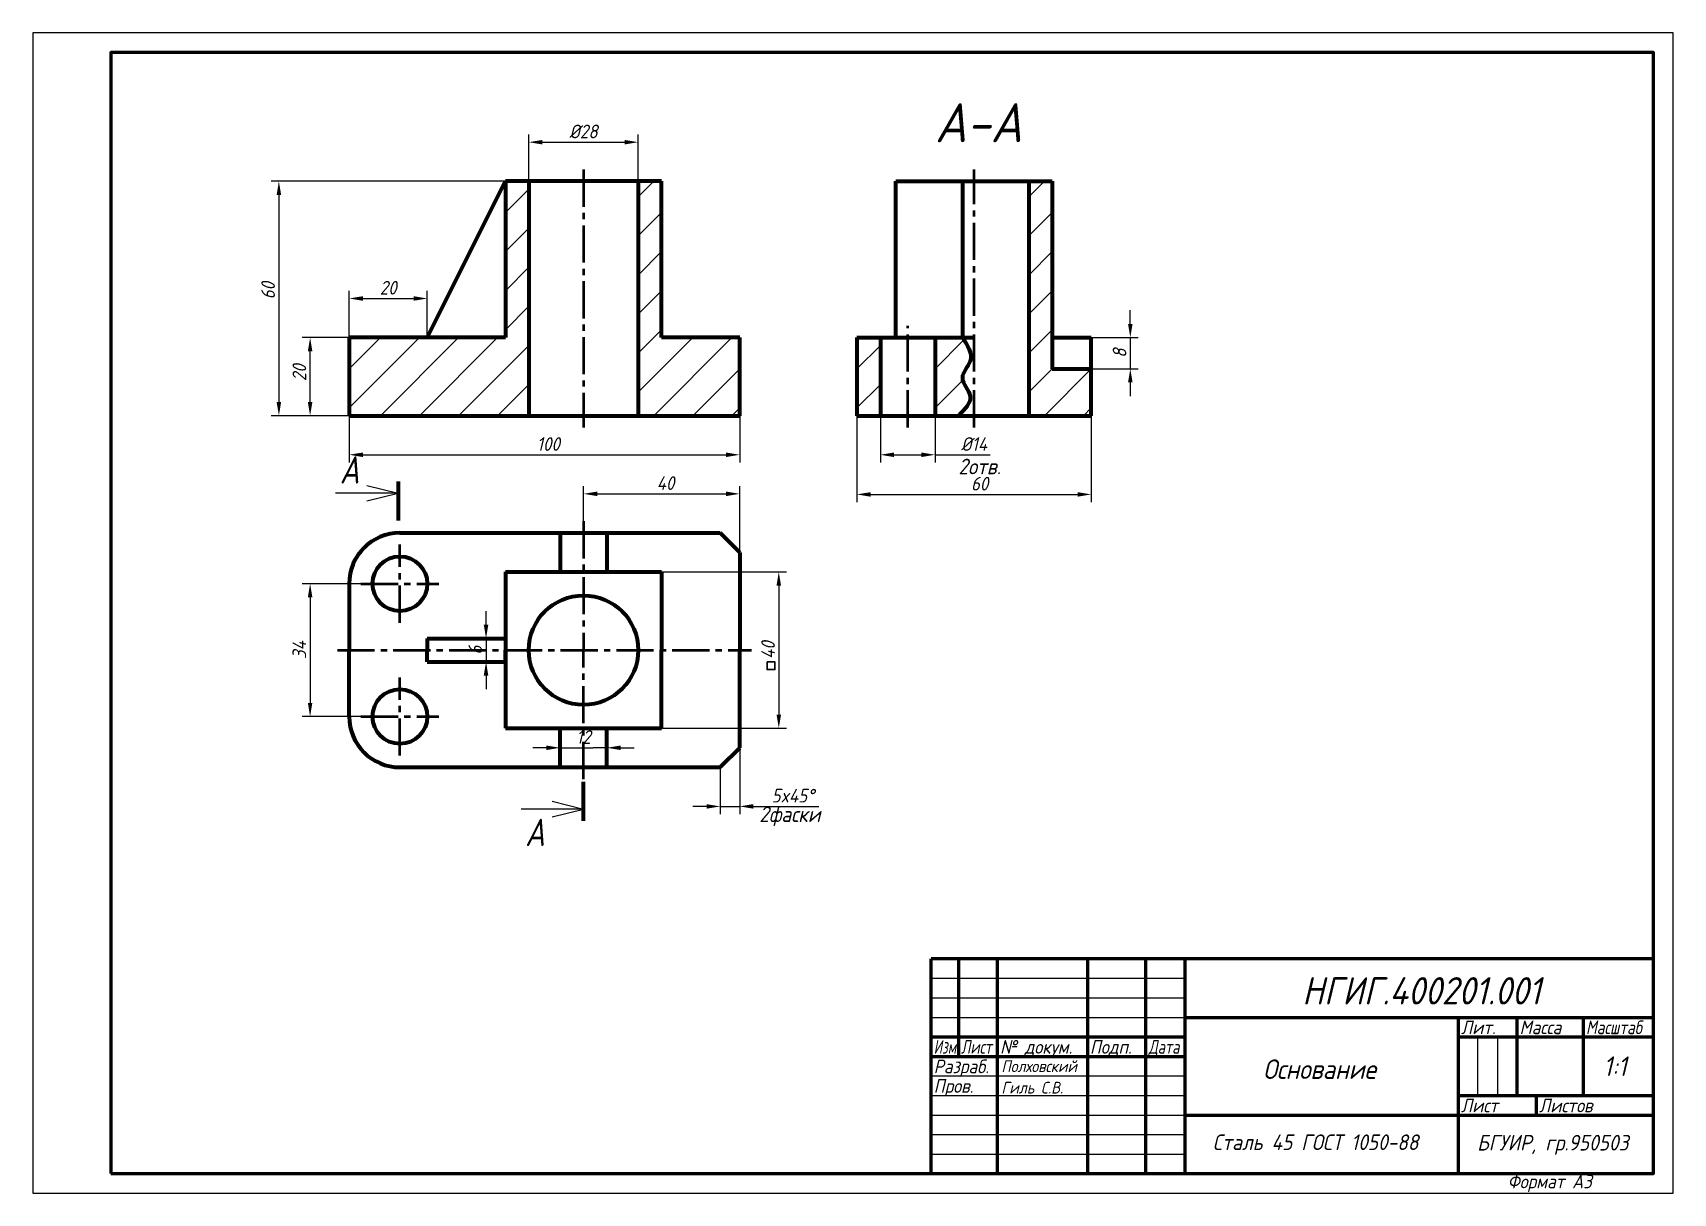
# Model space of a CAD drawing. Header units: millimetres. Extents: x 0 to 420, y 0 to 297.
import ezdxf

# ---------------------------------------------------------------- set-up
doc = ezdxf.new("R2010")
doc.units = ezdxf.units.MM
doc.header["$LTSCALE"] = 0.5
doc.linetypes.add('осевая2', pattern=[28.575, 19.05, -3.175, 3.175, -3.175])
doc.layers.get('0').update_dxf_attribs({"lineweight": 100})
doc.layers.get('Defpoints').update_dxf_attribs({"color": 5})
doc.layers.add('1-оси', color=1, linetype='осевая2', lineweight=30)
doc.layers.add('3-размеры', color=6, linetype='Continuous', lineweight=30)
doc.layers.add('2-штриховка', color=7, linetype='Continuous', lineweight=30, true_color=0x00c7c7)
doc.layers.add('4-текст', color=7, linetype='Continuous', lineweight=50, true_color=0x00ad00)
doc.styles.get("Standard").update_dxf_attribs({"font": 'isocpeui.ttf', "width": 0.9})
doc.dimstyles.new('ISO-25', dxfattribs={"dimtxt": 3.5, "dimasz": 3.5, "dimexe": 2, "dimexo": 0, "dimgap": 1, "dimtad": 1, "dimtoh": 1, "dimdec": 0, "dimtxsty": 'Standard', "dimcen": 2.5, "dimadec": 0, "dimazin": 0, "dimtfac": 1, "dimtdec": 0, "dimtmove": 0, "dimatfit": 3, "dimldrblk": 'DOTSMALL', "dimfxl": 1, "dimarcsym": 0})

# ---------------------------------------------------------------- blocks, each defined once
blk = doc.blocks.new('*D2')
at = {"layer": '3-размеры', "color": 0, "lineweight": -2, "transparency": 16777216}
for p, q in [((121, 259), (61, 259)), ((63, 255.5), (63, 202.5)), ((81, 199), (61, 199))]:
    blk.add_line(p, q, dxfattribs=at)
at = {"layer": '3-размеры', "color": 0, "lineweight": 100, "transparency": 16777216}
for points in [[(62.42, 255.5), (63.58, 255.5), (63, 259)], [(62.42, 202.5), (63.58, 202.5), (63, 199)]]:
    blk.add_solid(points, dxfattribs=at)
at = {"layer": 'Defpoints', "color": 0, "lineweight": 100, "transparency": 16777216}
for p in [(121, 259), (63, 199), (81, 199)]:
    blk.add_point(p, dxfattribs=at)
at = {"layer": '3-размеры', "color": 0, "transparency": 16777216, "insert": (60.25, 231), "char_height": 3.5, "attachment_point": 5, "rotation": 90}
blk.add_mtext('60', dxfattribs=at)
blk = doc.blocks.new('_DotSmall')
at = {"color": 0, "linetype": 'ByBlock', "const_width": 0.5}
blk.add_lwpolyline([(-0.0625, 0, 1), (0.0625, 0, 1)], format="xyb", close=True, dxfattribs=at)
blk = doc.blocks.new('*D3')
at = {"layer": '3-размеры', "color": 0, "lineweight": -2, "transparency": 16777216}
for p, q in [((81, 219), (81, 231)), ((101, 219), (101, 231)), ((84.5, 229), (97.5, 229))]:
    blk.add_line(p, q, dxfattribs=at)
at = {"layer": '3-размеры', "color": 0, "lineweight": 100, "transparency": 16777216}
for points in [[(84.5, 229.58), (84.5, 228.42), (81, 229)], [(97.5, 229.58), (97.5, 228.42), (101, 229)]]:
    blk.add_solid(points, dxfattribs=at)
at = {"layer": 'Defpoints', "color": 0, "lineweight": 100, "transparency": 16777216}
for p in [(101, 229), (81, 219), (101, 219)]:
    blk.add_point(p, dxfattribs=at)
at = {"layer": '3-размеры', "color": 0, "transparency": 16777216, "insert": (91, 231.75), "char_height": 3.5, "attachment_point": 5}
blk.add_mtext('20', dxfattribs=at)
blk = doc.blocks.new('*D4')
at = {"layer": '3-размеры', "color": 0, "lineweight": -2, "transparency": 16777216}
for p, q in [((81, 219), (69, 219)), ((71, 202.5), (71, 215.5)), ((81, 199), (69, 199))]:
    blk.add_line(p, q, dxfattribs=at)
at = {"layer": '3-размеры', "color": 0, "lineweight": 100, "transparency": 16777216}
for points in [[(70.42, 215.5), (71.58, 215.5), (71, 219)], [(70.42, 202.5), (71.58, 202.5), (71, 199)]]:
    blk.add_solid(points, dxfattribs=at)
at = {"layer": 'Defpoints', "color": 0, "lineweight": 100, "transparency": 16777216}
for p in [(71, 219), (81, 219), (81, 199)]:
    blk.add_point(p, dxfattribs=at)
at = {"layer": '3-размеры', "color": 0, "transparency": 16777216, "insert": (68.25, 210), "char_height": 3.5, "attachment_point": 5, "rotation": 90}
blk.add_mtext('20', dxfattribs=at)
blk = doc.blocks.new('*D5')
at = {"layer": '3-размеры', "color": 0, "lineweight": -2, "transparency": 16777216}
for p, q in [((81, 199), (81, 187)), ((181, 199), (181, 187)), ((84.5, 189), (177.5, 189))]:
    blk.add_line(p, q, dxfattribs=at)
at = {"layer": '3-размеры', "color": 0, "lineweight": 100, "transparency": 16777216}
for points in [[(84.5, 189.58), (84.5, 188.42), (81, 189)], [(177.5, 189.58), (177.5, 188.42), (181, 189)]]:
    blk.add_solid(points, dxfattribs=at)
at = {"layer": 'Defpoints', "color": 0, "lineweight": 100, "transparency": 16777216}
for p in [(81, 199), (181, 199), (181, 189)]:
    blk.add_point(p, dxfattribs=at)
at = {"layer": '3-размеры', "color": 0, "transparency": 16777216, "insert": (132, 191.75), "char_height": 3.5, "attachment_point": 5}
blk.add_mtext('100', dxfattribs=at)
blk = doc.blocks.new('*D6')
at = {"layer": '3-размеры', "color": 0, "lineweight": -2, "transparency": 16777216}
for p, q in [((84, 156), (69, 156)), ((71, 152.5), (71, 125.5)), ((84, 122), (69, 122))]:
    blk.add_line(p, q, dxfattribs=at)
at = {"layer": '3-размеры', "color": 0, "lineweight": 100, "transparency": 16777216}
for points in [[(70.42, 152.5), (71.58, 152.5), (71, 156)], [(70.42, 125.5), (71.58, 125.5), (71, 122)]]:
    blk.add_solid(points, dxfattribs=at)
at = {"layer": 'Defpoints', "color": 0, "lineweight": 100, "transparency": 16777216}
for p in [(84, 156), (71, 122), (84, 122)]:
    blk.add_point(p, dxfattribs=at)
at = {"layer": '3-размеры', "color": 0, "transparency": 16777216, "insert": (68.25, 139), "char_height": 3.5, "attachment_point": 5, "rotation": 90}
blk.add_mtext('34', dxfattribs=at)
blk = doc.blocks.new('*D7')
at = {"layer": '3-размеры', "color": 0, "lineweight": -2, "transparency": 16777216}
for p, q in [((131.5, 114), (128, 114)), ((135, 114), (135, 116)), ((135, 114), (138.5, 114)), ((138.5, 114), (143.5, 114)), ((147, 114), (143.5, 114)), ((147, 114), (147, 116)), ((150.5, 114), (154, 114))]:
    blk.add_line(p, q, dxfattribs=at)
at = {"layer": '3-размеры', "color": 0, "lineweight": 100, "transparency": 16777216}
for points in [[(131.5, 114.58), (131.5, 113.42), (135, 114)], [(150.5, 114.58), (150.5, 113.42), (147, 114)]]:
    blk.add_solid(points, dxfattribs=at)
at = {"layer": 'Defpoints', "color": 0, "lineweight": 100, "transparency": 16777216}
for p in [(135, 114), (147, 114), (147, 114)]:
    blk.add_point(p, dxfattribs=at)
at = {"layer": '3-размеры', "color": 0, "transparency": 16777216, "insert": (141, 116.75), "char_height": 3.5, "attachment_point": 5}
blk.add_mtext('12', dxfattribs=at)
blk = doc.blocks.new('*D9')
at = {"layer": '3-размеры', "color": 0, "lineweight": -2, "transparency": 16777216}
for p, q in [((127, 259), (127, 271)), ((130.5, 269), (151.5, 269)), ((155, 259), (155, 271))]:
    blk.add_line(p, q, dxfattribs=at)
at = {"layer": '3-размеры', "color": 0, "lineweight": 100, "transparency": 16777216}
for points in [[(130.5, 269.58), (130.5, 268.42), (127, 269)], [(151.5, 269.58), (151.5, 268.42), (155, 269)]]:
    blk.add_solid(points, dxfattribs=at)
at = {"layer": 'Defpoints', "color": 0, "lineweight": 100, "transparency": 16777216}
for p in [(155, 269), (127, 259), (155, 259)]:
    blk.add_point(p, dxfattribs=at)
at = {"layer": '3-размеры', "color": 0, "transparency": 16777216, "insert": (141, 271.75), "char_height": 3.5, "attachment_point": 5}
blk.add_mtext('%%C28', dxfattribs=at)
blk = doc.blocks.new('*D10')
at = {"layer": '3-размеры', "color": 0, "lineweight": -2, "transparency": 16777216}
for p, q in [((161, 159), (193, 159)), ((191, 155.5), (191, 122.5)), ((161, 119), (193, 119))]:
    blk.add_line(p, q, dxfattribs=at)
at = {"layer": '3-размеры', "color": 0, "lineweight": 100, "transparency": 16777216}
for points in [[(190.42, 155.5), (191.58, 155.5), (191, 159)], [(190.42, 122.5), (191.58, 122.5), (191, 119)]]:
    blk.add_solid(points, dxfattribs=at)
at = {"layer": 'Defpoints', "color": 0, "lineweight": 100, "transparency": 16777216}
for p in [(161, 159), (161, 119), (191, 119)]:
    blk.add_point(p, dxfattribs=at)
at = {"layer": '3-размеры', "color": 0, "transparency": 16777216, "insert": (188.25, 139), "char_height": 3.5, "attachment_point": 5, "rotation": 90}
blk.add_mtext('40', dxfattribs=at)
blk = doc.blocks.new('*D11')
at = {"layer": '3-размеры', "color": 0, "lineweight": -2, "transparency": 16777216}
for p, q in [((141, 169), (141, 181)), ((181, 164), (181, 181)), ((144.5, 179), (177.5, 179))]:
    blk.add_line(p, q, dxfattribs=at)
at = {"layer": '3-размеры', "color": 0, "lineweight": 100, "transparency": 16777216}
for points in [[(144.5, 179.58), (144.5, 178.42), (141, 179)], [(177.5, 179.58), (177.5, 178.42), (181, 179)]]:
    blk.add_solid(points, dxfattribs=at)
at = {"layer": 'Defpoints', "color": 0, "lineweight": 100, "transparency": 16777216}
for p in [(181, 179), (141, 169), (181, 164)]:
    blk.add_point(p, dxfattribs=at)
at = {"layer": '3-размеры', "color": 0, "transparency": 16777216, "insert": (162, 181.75), "char_height": 3.5, "attachment_point": 5}
blk.add_mtext('40', dxfattribs=at)
blk = doc.blocks.new('*D12')
at = {"layer": '3-размеры', "color": 0, "lineweight": -2, "transparency": 16777216}
for p, q in [((116.05, 145.5), (116.05, 149)), ((116.05, 142), (114.05, 142)), ((116.05, 142), (116.05, 136)), ((116.05, 136), (114.05, 136)), ((116.05, 132.5), (116.05, 129))]:
    blk.add_line(p, q, dxfattribs=at)
at = {"layer": '3-размеры', "color": 0, "lineweight": 100, "transparency": 16777216}
for points in [[(115.46, 145.5), (116.63, 145.5), (116.05, 142)], [(115.46, 132.5), (116.63, 132.5), (116.05, 136)]]:
    blk.add_solid(points, dxfattribs=at)
at = {"layer": 'Defpoints', "color": 0, "lineweight": 100, "transparency": 16777216}
for p in [(116.05, 142), (116.05, 136), (116.05, 136)]:
    blk.add_point(p, dxfattribs=at)
at = {"layer": '3-размеры', "color": 0, "transparency": 16777216, "insert": (113.3, 139), "char_height": 3.5, "attachment_point": 5, "rotation": 90}
blk.add_mtext('6', dxfattribs=at)
blk = doc.blocks.new('*D13')
at = {"layer": '3-размеры', "color": 0, "lineweight": -2, "transparency": 16777216}
for p, q in [((281, 222.5), (281, 226)), ((271, 219), (283, 219)), ((281, 219), (281, 211)), ((271, 211), (283, 211)), ((281, 207.5), (281, 204))]:
    blk.add_line(p, q, dxfattribs=at)
at = {"layer": '3-размеры', "color": 0, "lineweight": 100, "transparency": 16777216}
for points in [[(280.42, 222.5), (281.58, 222.5), (281, 219)], [(280.42, 207.5), (281.58, 207.5), (281, 211)]]:
    blk.add_solid(points, dxfattribs=at)
at = {"layer": 'Defpoints', "color": 0, "lineweight": 100, "transparency": 16777216}
for p in [(271, 219), (271, 211), (281, 211)]:
    blk.add_point(p, dxfattribs=at)
at = {"layer": '3-размеры', "color": 0, "lineweight": 50, "transparency": 16777216, "insert": (278.25, 215), "char_height": 3.5, "attachment_point": 5, "rotation": 90}
blk.add_mtext('8', dxfattribs=at)
blk = doc.blocks.new('*D14')
at = {"layer": '3-размеры', "color": 0, "lineweight": -2, "transparency": 16777216}
for p, q in [((211, 199), (211, 176.85)), ((271, 199), (271, 176.85)), ((214.5, 178.85), (267.5, 178.85))]:
    blk.add_line(p, q, dxfattribs=at)
at = {"layer": '3-размеры', "color": 0, "lineweight": 100, "transparency": 16777216}
for points in [[(214.5, 179.43), (214.5, 178.27), (211, 178.85)], [(267.5, 179.43), (267.5, 178.27), (271, 178.85)]]:
    blk.add_solid(points, dxfattribs=at)
at = {"layer": 'Defpoints', "color": 0, "lineweight": 100, "transparency": 16777216}
for p in [(211, 199), (271, 199), (271, 178.85)]:
    blk.add_point(p, dxfattribs=at)
at = {"layer": '3-размеры', "color": 0, "transparency": 16777216, "insert": (242.43, 181.6), "char_height": 3.5, "attachment_point": 5}
blk.add_mtext('60', dxfattribs=at)
blk = doc.blocks.new('*D15')
at = {"layer": '3-размеры', "color": 0, "lineweight": -2, "transparency": 16777216}
for p, q in [((217, 199), (217, 187)), ((231, 199), (231, 187)), ((220.5, 189), (227.5, 189)), ((231, 189), (245.13, 189))]:
    blk.add_line(p, q, dxfattribs=at)
at = {"layer": '3-размеры', "color": 0, "lineweight": 100, "transparency": 16777216}
for points in [[(220.5, 189.58), (220.5, 188.42), (217, 189)], [(227.5, 189.58), (227.5, 188.42), (231, 189)]]:
    blk.add_solid(points, dxfattribs=at)
at = {"layer": 'Defpoints', "color": 0, "lineweight": 100, "transparency": 16777216}
for p in [(217, 199), (231, 199), (231, 189)]:
    blk.add_point(p, dxfattribs=at)
at = {"layer": '3-размеры', "color": 0, "transparency": 16777216, "insert": (241, 191.75), "char_height": 3.5, "attachment_point": 5}
blk.add_mtext('%%C14', dxfattribs=at)
blk = doc.blocks.new('*D16')
at = {"layer": '3-размеры', "color": 0, "lineweight": -2, "transparency": 16777216}
for p, q in [((181, 114), (181, 97)), ((176, 109), (176, 97)), ((172.5, 99), (169, 99)), ((176, 99), (181, 99)), ((184.5, 99), (201.23, 99))]:
    blk.add_line(p, q, dxfattribs=at)
at = {"layer": '3-размеры', "color": 0, "lineweight": 100, "transparency": 16777216}
for points in [[(172.5, 99.58), (172.5, 98.42), (176, 99)], [(184.5, 99.58), (184.5, 98.42), (181, 99)]]:
    blk.add_solid(points, dxfattribs=at)
at = {"layer": 'Defpoints', "color": 0, "lineweight": 100, "transparency": 16777216}
for p in [(181, 114), (176, 109), (181, 99)]:
    blk.add_point(p, dxfattribs=at)
at = {"layer": '3-размеры', "color": 0, "transparency": 16777216, "insert": (194.62, 101.75), "char_height": 3.5, "attachment_point": 5}
blk.add_mtext('5x45%%d', dxfattribs=at)
blk = doc.blocks.new('Vraz')
at = {"lineweight": -3}
for p, q in [((0, 0), (-16, 0)), ((-8, -2), (0, 0)), ((-7.99, 1.98), (0, 0))]:
    blk.add_line(p, q, dxfattribs=at)
at = {"lineweight": 100}
blk.add_line((0, 3), (0, -7), dxfattribs=at)
at = {"width": 0.8}
blk.add_text('A', height=7, dxfattribs=at).set_placement((-14.93, 2.46))
blk = doc.blocks.new('Nraz')
at = {"lineweight": 100}
blk.add_line((0, -3), (0, 7), dxfattribs=at)
at = {"lineweight": -3}
for p, q in [((0, 0), (-16, 0)), ((-8, 2), (0, 0)), ((-7.99, -1.98), (0, 0))]:
    blk.add_line(p, q, dxfattribs=at)
at = {"width": 0.8}
blk.add_text('A', height=7, dxfattribs=at).set_placement((-14.93, -9.46))

msp = doc.modelspace()

# ---------------------------------------------------------------- hatches: boundary and pattern name
at = {"layer": '2-штриховка'}
h = msp.add_hatch(dxfattribs=at)
h.set_pattern_fill('JIS_WOOD', color=256, scale=10)
h.paths.add_polyline_path([(81, 219), (81, 199), (127, 199), (127, 259), (121, 259), (121, 219)])
h.paths.add_polyline_path([(155, 199), (181, 199), (181, 219), (161, 219), (161, 259), (155, 259)])
h = msp.add_hatch(dxfattribs=at)
h.set_pattern_fill('JIS_WOOD', color=256, scale=10)
h.paths.add_polyline_path([(261, 259), (255, 259), (255, 199), (271, 199), (271, 211), (261, 211), (261, 219)])
h = msp.add_hatch(dxfattribs=at)
h.set_pattern_fill('JIS_WOOD', color=256, scale=10)
h.paths.add_polyline_path([(211, 199), (217, 199), (217, 219), (211, 219)])
h = msp.add_hatch(dxfattribs=at)
h.set_pattern_fill('JIS_WOOD', color=256, scale=10)
edge = h.paths.add_edge_path()
edge.add_line((231, 199), (237, 199))
edge.add_spline(control_points=[(237, 199), (238.65, 200.63), (241.74, 203.69), (236.36, 208.65), (241.59, 213.42), (239.31, 216.97), (238, 219)], knot_values=[0, 0, 0, 0, 5.830952, 10.95729, 15.681435, 22.00599, 22.00599, 22.00599, 22.00599], degree=3, periodic=0)
edge.add_line((238, 219), (231, 219))
edge.add_line((231, 219), (231, 199))

# ---------------------------------------------------------------- linework, layer by layer
at = {"lineweight": 100}
for p, q in [((101, 219), (121, 259)), ((161, 259), (121, 259)), ((121, 259), (121, 219)), ((127, 259), (127, 199)), ((155, 259), (155, 199)), ((161, 219), (161, 259)), ((221, 259), (261, 259)), ((221, 219), (221, 259)), ((221, 259), (261, 259)), ((238, 259), (238, 219)), ((255, 259), (255, 199)), ((261, 259), (261, 219)), ((121, 219), (81, 219)), ((81, 219), (81, 199)), ((181, 219), (161, 219)), ((181, 199), (181, 219)), ((211, 219), (211, 199)), ((211, 219), (241, 219)), ((217, 219), (217, 199)), ((231, 219), (231, 199)), ((261, 219), (261, 211)), ((261, 219), (271, 219)), ((271, 199), (271, 219)), ((261, 211), (271, 211)), ((81, 199), (181, 199)), ((211, 199), (271, 199)), ((94, 169), (176, 169)), ((135, 169), (135, 159)), ((147, 169), (147, 159)), ((176, 169), (181, 164)), ((181, 164), (181, 139)), ((81, 156), (81, 139)), ((121, 159), (161, 159)), ((121, 159), (121, 119)), ((161, 159), (161, 139)), ((81, 122), (81, 139)), ((101, 142), (121, 142)), ((101, 142), (101, 139)), ((101, 136), (101, 139)), ((161, 119), (161, 139)), ((181, 114), (181, 139)), ((101, 136), (121, 136)), ((121, 119), (161, 119)), ((176, 109), (181, 114)), ((94, 109), (176, 109))]:
    msp.add_line(p, q, dxfattribs=at)
for p, q in [((121, 219), (121, 219)), ((121, 142), (121, 139)), ((121, 136), (121, 139)), ((135, 109), (135, 119)), ((147, 109), (147, 119))]:
    msp.add_line(p, q)
at = {"lineweight": 60}
for p, q in [((415, 60), (230, 60)), ((230, 5), (230, 60)), ((237, 60), (237, 35)), ((247, 5), (247, 60)), ((270, 60), (270, 5)), ((285, 5), (285, 60)), ((295, 60), (295, 5)), ((295, 45), (415, 45)), ((365, 5), (365, 45)), ((380, 45), (380, 25)), ((397, 25), (397, 45)), ((230, 40), (295, 40)), ((365, 40), (415, 40)), ((230, 35), (295, 35)), ((365, 25), (415, 25)), ((385, 20), (385, 25)), ((295, 20), (415, 20))]:
    msp.add_line(p, q, dxfattribs=at)
at = {"lineweight": -3}
for p, q in [((230, 55), (295, 55)), ((230, 50), (295, 50)), ((230, 45), (295, 45)), ((370, 25), (370, 40)), ((375, 40), (375, 25)), ((230, 30), (295, 30)), ((230, 25), (295, 25)), ((230, 20), (295, 20)), ((230, 15), (295, 15)), ((230, 10), (295, 10))]:
    msp.add_line(p, q, dxfattribs=at)
at = {"lineweight": 60}
msp.add_lwpolyline([(20, 5), (415, 5), (415, 292), (20, 292)], close=True, dxfattribs=at)
at = {"lineweight": 100}
for centre, radius in [((94, 156), 7), ((141, 139), 14), ((94, 122), 7)]:
    msp.add_circle(centre, radius, dxfattribs=at)
for centre, start, end in [((94, 156), 90, 180), ((94, 122), 180, 270)]:
    msp.add_arc(centre, 13, start, end, dxfattribs=at)
msp.add_spline([(238, 219), (240, 213), (238, 208.72), (240, 204), (237, 199)], degree=3, dxfattribs=at)
at = {"layer": '1-оси', "lineweight": 50}
for p, q in [((141, 262), (141, 196)), ((241, 196), (241, 262)), ((224, 196), (224, 222)), ((141, 172), (141, 139)), ((94, 146), (94, 166)), ((84, 156), (104, 156)), ((78, 139), (184, 139)), ((141, 106), (141, 139)), ((94, 112), (94, 132)), ((84, 122), (104, 122))]:
    msp.add_line(p, q, dxfattribs=at)
at = {"layer": '1-оси'}
msp.add_line((78, 139), (184, 139), dxfattribs=at)
at = {"layer": '3-размеры'}
msp.add_lwpolyline([(188, 136), (190, 136), (190, 134), (188, 134)], close=True, dxfattribs=at)
at = {"layer": 'Defpoints'}
msp.add_lwpolyline([(0, 0), (420, 0), (420, 297), (0, 297)], close=True, dxfattribs=at)

# ---------------------------------------------------------------- block references
at = {"layer": '3-размеры'}
for name, p in [('Vraz', (93.53, 179.18)), ('Nraz', (141, 98.3))]:
    msp.add_blockref(name, p, dxfattribs=at)

# ---------------------------------------------------------------- texts
at = {"lineweight": -3, "width": 0.9}
msp.add_text('Формат А3', height=3.5, dxfattribs=at).set_placement((377.6, 1.25))
at = {"layer": '3-размеры', "lineweight": 100, "insert": (231, 279), "char_height": 10, "attachment_point": 1}
msp.add_mtext_dynamic_manual_height_columns('A-A', width=23, gutter_width=50, heights=[0], dxfattribs=at)
at = {"layer": '3-размеры', "char_height": 4, "attachment_point": 1}
for s, width, insert in [('2отв.', 8, (237, 188)), ('2фаски', 20.7854, (186, 99))]:
    msp.add_mtext_dynamic_manual_height_columns(s, width=width, gutter_width=50, heights=[0], dxfattribs=dict(at, insert=insert))
at = {"layer": '4-текст', "width": 0.9}
for s, height, p in [('НГИГ.400201.001', 7, (325, 48.3)), ('Основание', 5, (315, 29.24)), ('1:1', 5, (402.13, 30)), ('Сталь 45 ГОСТ 1050-88', 4, (302.11, 11.04)), ('БГУИР, гр.950503', 4, (369.81, 10.92))]:
    msp.add_text(s, height=height, dxfattribs=at).set_placement(p)
at = {"layer": '4-текст', "lineweight": -3}
for s, width, p in [('Лит.', 0.9, (365.67, 40.7)), ('Масса', 0.9, (380.67, 40.7)), ('Масштаб', 0.8, (397.67, 40.7)), ('Изм.', 0.7, (230.67, 35.7)), ('Лист', 0.75, (237.67, 35.7)), ('№ докум.', 0.9, (247.67, 35.7)), ('Подп.', 0.9, (270.67, 35.7)), ('Дата', 0.75, (285.67, 35.7)), ('Разраб.', 0.9, (230.67, 30.7)), ('Пров.', 0.9, (230.67, 25.7)), ('Лист', 0.9, (365.67, 20.7)), ('Листов', 0.9, (385.67, 20.7))]:
    msp.add_text(s, height=3.5, dxfattribs=dict(at, width=width)).set_placement(p)
at = {"layer": '4-текст', "lineweight": 100, "insert": (248, 34), "char_height": 3, "attachment_point": 1}
msp.add_mtext_dynamic_manual_height_columns('Полховский', width=21, gutter_width=50, heights=[0], dxfattribs=at)
at = {"layer": '4-текст', "lineweight": 50, "insert": (248, 27), "char_height": 3, "attachment_point": 4}
msp.add_mtext_dynamic_manual_height_columns('Гиль С.В.', width=22, gutter_width=25, heights=[0], dxfattribs=at)

# ---------------------------------------------------------------- dimensions: what is measured, and where the dimension line sits
at = {"layer": '3-размеры'}
for base, p1, p2, text, picture, middle in [((155, 269), (127, 259), (155, 259), '%%C28', '*D9', (141, 269)), ((231, 189), (217, 199), (231, 199), '%%C14', '*D15', (241, 189)), ((181, 99), (176, 109), (181, 114), '5x45%%d', '*D16', (194.62, 99))]:
    dim = msp.add_linear_dim(base=base, p1=p1, p2=p2, text=text, dimstyle='ISO-25', dxfattribs=at)
    dim.commit()
    dim.dimension.update_dxf_attribs({"geometry": picture, "text_midpoint": middle, "dimtype": 160})
for base, p1, p2, picture, middle in [((63, 199), (121, 259), (81, 199), '*D2', (63, 231)), ((71, 219), (81, 199), (81, 219), '*D4', (71, 210)), ((71, 122), (84, 156), (84, 122), '*D6', (71, 139)), ((191, 119), (161, 159), (161, 119), '*D10', (191, 139)), ((116.05, 136), (116.05, 142), (116.05, 136), '*D12', (116.05, 139))]:
    dim = msp.add_linear_dim(base=base, p1=p1, p2=p2, angle=90, dimstyle='ISO-25', dxfattribs=at)
    dim.commit()
    dim.dimension.update_dxf_attribs({"geometry": picture, "text_midpoint": middle, "dimtype": 160})
for base, p1, p2, picture, middle in [((101, 229), (81, 219), (101, 219), '*D3', (91, 229)), ((181, 189), (81, 199), (181, 199), '*D5', (132, 189)), ((271, 178.85), (211, 199), (271, 199), '*D14', (242.43, 178.85)), ((181, 179), (141, 169), (181, 164), '*D11', (162, 179)), ((147, 114), (135, 114), (147, 114), '*D7', (141, 114))]:
    dim = msp.add_linear_dim(base=base, p1=p1, p2=p2, dimstyle='ISO-25', dxfattribs=at)
    dim.commit()
    dim.dimension.update_dxf_attribs({"geometry": picture, "text_midpoint": middle, "dimtype": 160})
at = {"layer": '3-размеры', "lineweight": 50}
dim = msp.add_linear_dim(base=(281, 211), p1=(271, 219), p2=(271, 211), angle=90, dimstyle='ISO-25', dxfattribs=at)
dim.commit()
dim.dimension.update_dxf_attribs({"geometry": '*D13', "text_midpoint": (281, 215), "dimtype": 160})

doc.saveas('drawing.dxf')
